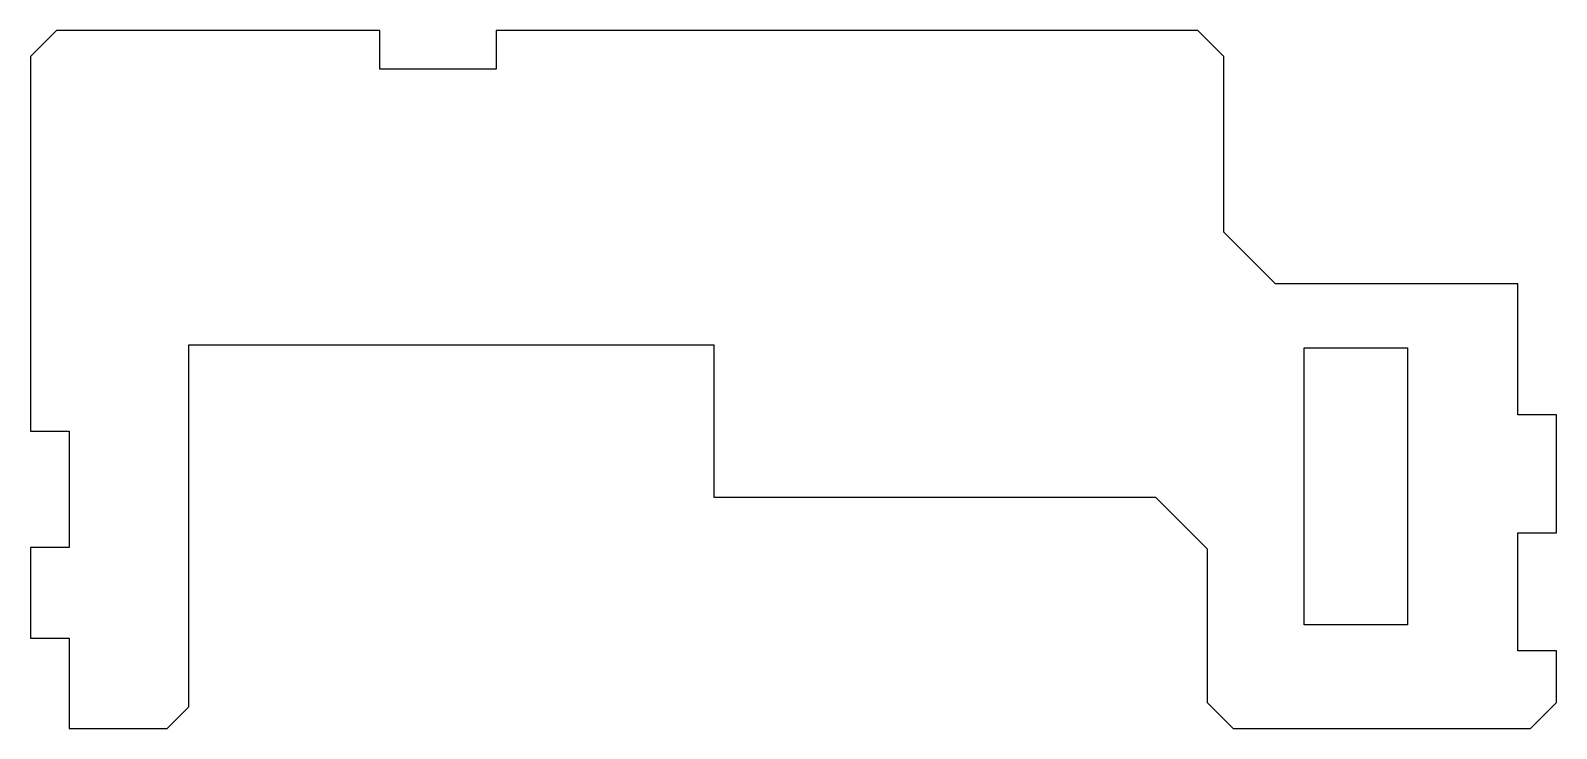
# Model space of a CAD drawing. Header units: millimetres. Extents: x -29.5 to 29.5, y -12 to 15.
import ezdxf

# ---------------------------------------------------------------- set-up
doc = ezdxf.new("R2010")
doc.units = ezdxf.units.MM
doc.layers.get('0').update_dxf_attribs({"linetype": 'CONTINUOUS'})

msp = doc.modelspace()

# ---------------------------------------------------------------- linework, layer by layer
for points in [[(16.636, 7.205), (16.636, 14), (15.636, 15), (-11.5, 15), (-11.5, 13.5), (-16, 13.5), (-16, 15), (-28.5, 15), (-29.5, 14), (-29.5, -0.5), (-28, -0.5), (-28, -5), (-29.5, -5), (-29.5, -8.5), (-28, -8.5), (-28, -12), (-24.219, -12), (-23.383, -11.164), (-23.383, 2.836), (-3.083, 2.836), (-3.083, -3.053), (14, -3.053), (16, -5.053), (16, -11), (17, -12), (28.5, -12), (29.5, -11), (29.5, -9), (28, -9), (28, -4.427), (29.5, -4.427), (29.5, 0.133), (28, 0.133), (28, 5.205), (18.636, 5.205)], [(16.636, 7.205), (16.636, 14), (15.636, 15), (-11.5, 15), (-11.5, 13.5), (-16, 13.5), (-16, 15), (-28.5, 15), (-29.5, 14), (-29.5, -0.5), (-28, -0.5), (-28, -5), (-29.5, -5), (-29.5, -8.5), (-28, -8.5), (-28, -12), (-24.219, -12), (-23.383, -11.164), (-23.383, 2.836), (-3.083, 2.836), (-3.083, -3.053), (14, -3.053), (16, -5.053), (16, -11), (17, -12), (28.5, -12), (29.5, -11), (29.5, -9), (28, -9), (28, -4.427), (29.5, -4.427), (29.5, 0.133), (28, 0.133), (28, 5.205), (18.636, 5.205)], [(19.748, -7.986), (19.748, 2.725), (23.736, 2.725), (23.736, -7.986)], [(19.748, -7.986), (19.748, 2.725), (23.736, 2.725), (23.736, -7.986)]]:
    msp.add_lwpolyline(points, close=True)

doc.saveas('drawing.dxf')
